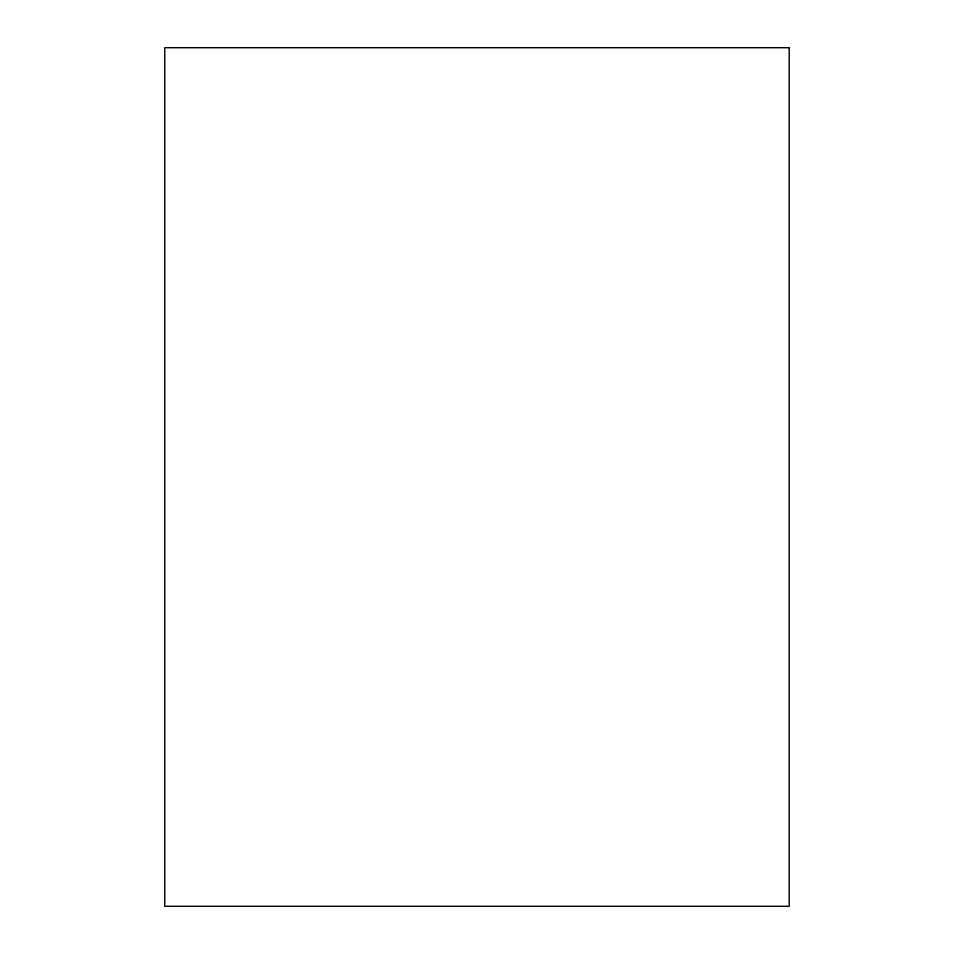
<?xml version="1.0" encoding="UTF-8"?>
<svg xmlns="http://www.w3.org/2000/svg" width="954" height="954" viewBox="0 0 954 954"><rect width="100%" height="100%" fill="white"/><g stroke="black" fill="none" stroke-linecap="round" stroke-linejoin="round"><path stroke-width="1.43" d="M789.22 47.7L164.78 47.7L164.78 906.3L789.22 906.3L789.22 47.7"/></g></svg>
